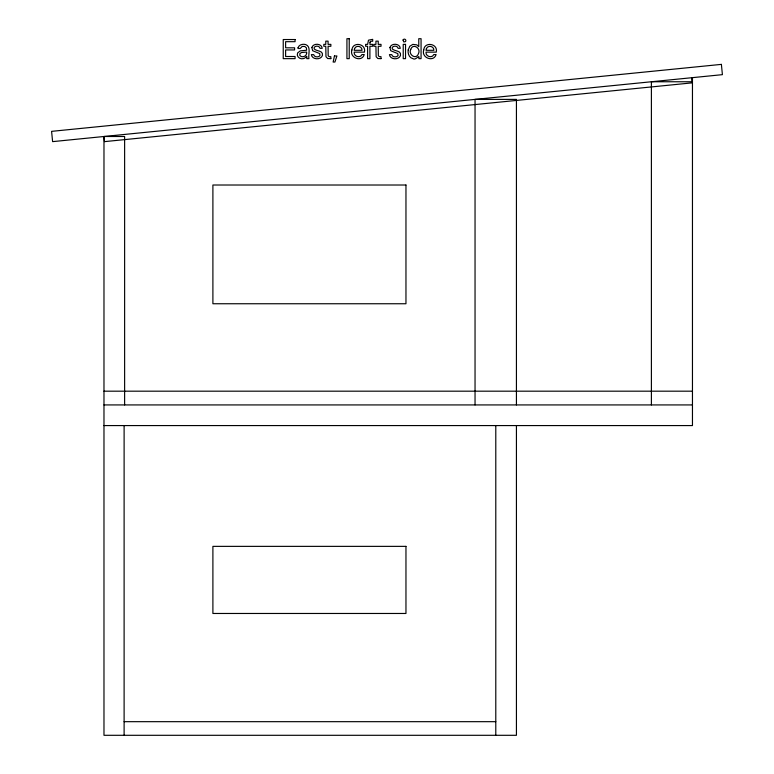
<?xml version="1.0" encoding="UTF-8"?>
<svg xmlns="http://www.w3.org/2000/svg" width="774" height="774" viewBox="0 0 774 774"><rect width="100%" height="100%" fill="white"/><g stroke="black" fill="none" stroke-linecap="round" stroke-linejoin="round"><path stroke-width="1.16" d="M692.459 81.754L651.398 81.754L651.398 404.928M516.432 425.574L516.432 735.3L103.977 735.3L103.977 136.495L124.624 136.495L124.624 404.928M103.977 391.18L692.459 391.18M103.977 404.928L692.459 404.928M103.977 425.574L692.459 425.574L692.459 77.652M124.111 721.678L495.786 721.678M691.598 77.739L692.111 82.866L104.49 141.632L103.977 136.495M516.432 404.928L516.432 99.391L475.043 99.391L475.043 404.928M495.786 425.574L495.786 735.3M124.111 425.574L124.111 735.3M351.909 49.971C349.2 57.798 361.826 62.636 364.254 54.567L361.971 54.567C360.297 58.592 353.486 56.502 354.173 52.139L364.419 52.139C366.508 43.547 352.557 41.196 351.909 49.971M408.208 49.942C407.598 53.425 409.098 57.837 412.919 58.64C415.793 61.03 419.992 53.087 418.869 58.65L421.066 58.65L421.066 38.7L418.763 38.7L418.763 46.682L416.867 44.873L412.871 44.37L409.794 46.237L408.208 49.942M423.746 49.971C421.037 57.798 433.663 62.636 436.091 54.567L433.808 54.567C432.134 58.592 425.323 56.502 426.01 52.139L436.255 52.139C438.345 43.547 424.394 41.196 423.746 49.971M311.854 47.485L312.677 50.736L319.701 53.58L319.981 55.651C318.433 57.557 314.244 57.334 313.673 54.635L311.351 54.635C312.048 59.811 320.794 60.217 322.41 55.496C323.474 50.252 316.576 51.51 314.157 48.907L314.225 47.388C315.599 45.473 319.585 45.753 320.02 48.327L322.226 48.327C321.771 43.315 313.286 42.841 311.854 47.485M389.922 47.485L390.744 50.736L397.778 53.58L398.059 55.651C396.501 57.557 392.321 57.334 391.75 54.635L389.428 54.635C390.115 59.811 398.862 60.217 400.487 55.496C401.551 50.252 394.653 51.51 392.234 48.907L392.302 47.388C393.676 45.473 397.652 45.753 398.088 48.327L400.303 48.327C399.839 43.315 391.363 42.841 389.922 47.485M370.011 42.183L369.904 44.37L372.691 44.37L372.691 46.276L369.904 46.276L369.904 58.65L367.602 58.65L367.602 46.276L365.618 46.276L365.618 44.37L367.602 44.37L368.511 40.151L372.691 39.348L372.691 41.254L370.843 41.254L370.011 42.183M410.742 49.362C407.946 54.731 416.364 60.217 418.473 53.638C421.259 48.288 412.861 42.802 410.742 49.362M298.106 47.611L297.98 48.491L300.186 48.491L302.199 46.44L304.753 46.469L306.407 47.862L306.63 50.233L300.322 50.861L297.622 52.932C296.016 56.57 300.148 59.733 303.543 58.592C305.711 58.456 307.559 53.696 306.746 58.65L308.932 58.65C307.994 54.344 311.477 46.604 305.672 44.563C302.876 43.75 299.112 44.573 298.106 47.611M403.041 40.035L403.815 41.951L405.412 41.632A1.451 1.451 0 0 0 405.412 39.58A1.451 1.451 0 0 0 403.351 39.571L403.041 40.035M306.63 53.212C306.678 56.492 301.725 58.069 299.838 55.496L299.838 53.677L301.473 52.526L306.63 52.061L306.63 53.212M334.455 55.97L333.13 62.046L334.919 62.046L336.903 55.97L334.455 55.97M354.55 48.656L354.173 50.3L362.029 50.3C362.358 46.092 356.03 44.786 354.55 48.656M426.387 48.656L426.01 50.3L433.866 50.3C434.195 46.092 427.867 44.786 426.387 48.656M721.387 64.377L51.587 131.357L52.613 141.632L722.413 74.652L721.387 64.377M330.846 58.631L327.712 58.543L325.97 56.686L325.777 46.276L323.793 46.276L323.793 44.37L325.777 44.37L325.777 41.148L328.079 41.148L328.079 44.37L330.866 44.37L330.866 46.276L328.079 46.276L328.186 55.699L329.066 56.637L330.846 56.686L330.846 58.631M381.002 58.631L377.867 58.543L376.125 56.686L375.932 46.276L373.948 46.276L373.948 44.37L375.932 44.37L375.932 41.148L378.234 41.148L378.234 44.37L381.021 44.37L381.021 46.276L378.234 46.276L378.341 55.699L379.221 56.637L381.002 56.686L381.002 58.631M349.229 38.7L346.926 38.7L346.926 58.65L349.229 58.65L349.229 38.7M295.078 39.532L283.236 39.532L283.236 58.65L295.078 58.65L295.078 56.502L285.616 56.502L285.616 49.933L294.584 49.933L294.584 47.814L285.616 47.814L285.616 41.68L295.078 41.68L295.078 39.532M405.537 44.37L403.225 44.37L403.225 58.65L405.537 58.65L405.537 44.37M405.963 185.015L212.898 185.015L212.898 303.747L405.963 303.747L405.963 185.015M405.963 546.367L212.898 546.367L212.898 613.472L405.963 613.472L405.963 546.367"/></g></svg>
